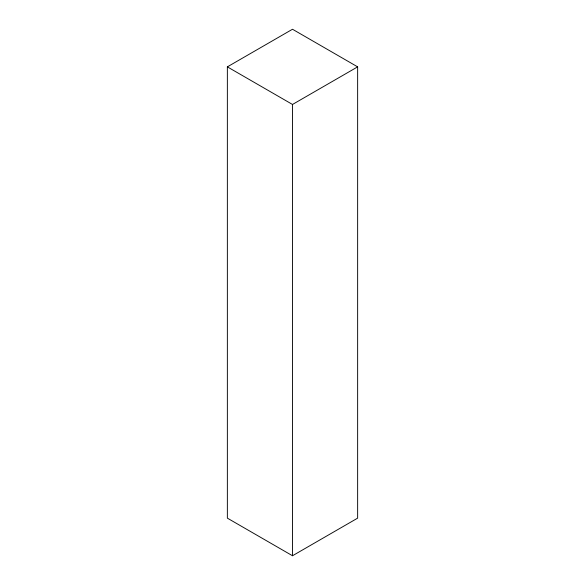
<?xml version="1.0" encoding="UTF-8"?>
<svg xmlns="http://www.w3.org/2000/svg" width="585" height="585" viewBox="0 0 585 585"><rect width="100%" height="100%" fill="white"/><g stroke="black" fill="none" stroke-linecap="round" stroke-linejoin="round"><path stroke-width="0.88" d="M227.36 66.858L292.5 29.25L357.64 66.858L357.64 518.142L292.5 555.75L227.36 518.142L227.36 66.858L292.5 104.466L357.64 66.858M292.5 104.466L292.5 555.75"/></g></svg>
